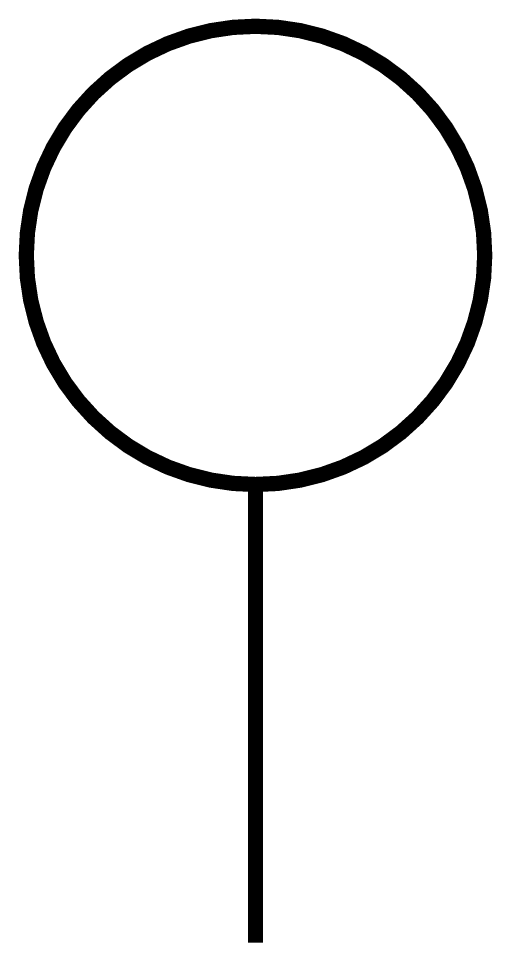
# Model space of a CAD drawing. Header units: inches. Extents: x -1.55 to 1.55, y -0.05 to 6.05.
import ezdxf

# ---------------------------------------------------------------- set-up
doc = ezdxf.new("R2010")
doc.units = ezdxf.units.IN
doc.header["$MEASUREMENT"] = 0

msp = doc.modelspace()

# ---------------------------------------------------------------- linework, layer by layer
at = {"const_width": 0.1}
msp.add_lwpolyline([(-1.5, 4.5, 1), (1.5, 4.5, 1)], format="xyb", close=True, dxfattribs=at)
msp.add_lwpolyline([(0, 0), (0, 3)], dxfattribs=at)

doc.saveas('drawing.dxf')
